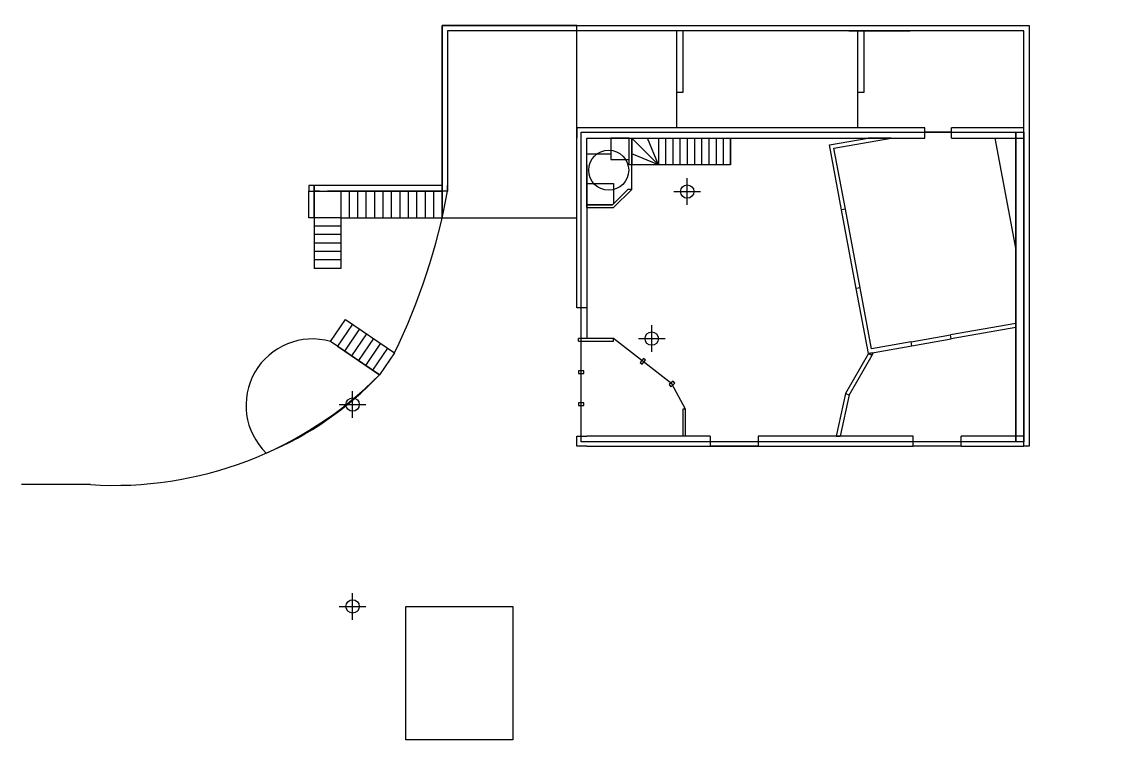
# Paper-space layout 'exterieur' of a CAD drawing. Header units: centimetres, sheet in millimetres. Extents: x -72 to 333, y 0 to 270.
# The model-space entities are those that its viewports show. They can reach past a viewport. Long polylines and large blocks are cut down to what shows.
import ezdxf

# ---------------------------------------------------------------- set-up
doc = ezdxf.new("R2010")
doc.units = ezdxf.units.CM
doc.header["$PDMODE"] = 34
doc.header["$PDSIZE"] = 500
for name, color, linetype in [('A-Wall', 30, 'Continuous'), ('AC-Calcul ratios', 4, 'Continuous'), ('I-Cloison', 11, 'Continuous'), ('I-STAIRS', 44, 'Continuous'), ('Isolant pourtour radier', 36, 'Continuous'), ('Mobilier PMR', 201, 'Continuous'), ('Mur de soutenement', 1, 'Continuous'), ('Portes', 3, 'Continuous'), ('Radier', 5, 'Continuous'), ('VIEWPORT', 7, 'Continuous')]:
    doc.layers.add(name, color=color, linetype=linetype)
doc.layers.get('VIEWPORT').off()

msp = doc.modelspace()

# ---------------------------------------------------------------- linework, layer by layer
at = {"layer": 'A-Wall'}
for p, q in [((273886, 212714), (273886, 213094)), ((274886, 212714), (274886, 213094)), ((261221, 206353), (260841, 206353)), ((260841, 201554), (261221, 201554)), ((265841, 201554), (265841, 201176)), ((267641, 201554), (267641, 201174)), ((273451, 201174), (273451, 201554)), ((275251, 201174), (275251, 201554))]:
    msp.add_line(p, q, dxfattribs=at)
for points in [[(273886, 213094), (260841, 213094), (260841, 212714)], [(274886, 212714), (277301, 212714), (277601, 212714), (277601, 213094), (276471, 213094), (274886, 213094)], [(260841, 206354), (260841, 212714)], [(261221, 212714), (273886, 212714)], [(261221, 211714), (261221, 206355)], [(261221, 201174), (260841, 201174), (260841, 201554)], [(265841, 201554), (261221, 201554)], [(261221, 201174), (273451, 201174)], [(273451, 201554), (267641, 201554)], [(275251, 201174), (277601, 201174), (277601, 201554), (275251, 201554)]]:
    msp.add_lwpolyline(points, dxfattribs=at)
at = {"layer": 'AC-Calcul ratios'}
for p, q in [((261221, 210614), (261221, 212714)), ((261221, 212714), (263021, 212714)), ((270309, 212458), (271760, 212714)), ((270481, 212336), (272623, 212714)), ((272623, 212714), (271760, 212714)), ((270764, 210029), (270309, 212458)), ((270911, 210054), (270482, 212337)), ((262181, 210218), (262758, 210784)), ((262221, 210118), (262901, 210784)), ((262901, 210784), (262758, 210784)), ((261221, 210218), (262181, 210218)), ((261221, 210118), (261221, 210218)), ((261221, 210118), (262221, 210118)), ((270911, 210054), (270764, 210029)), ((271464, 207108), (271316, 207082)), ((271772, 204649), (271316, 207082)), ((271893, 204824), (271464, 207108)), ((277301, 205777), (274847, 205345)), ((277301, 205625), (274873, 205196)), ((277301, 205625), (277301, 205777)), ((274873, 205195), (274847, 205345)), ((251873, 204917), (253443, 203846)), ((271772, 204649), (273407, 204937)), ((273380, 205086), (271893, 204824)), ((273407, 204937), (273380, 205086)), ((271930, 204676), (271772, 204649)), ((271902, 204574), (271772, 204649)), ((271902, 204574), (271965, 204683)), ((270909, 203154), (270562, 201554)), ((271051, 203099), (270716, 201554)), ((270909, 203154), (271051, 203099)), ((270562, 201554), (270716, 201554))]:
    msp.add_line(p, q, dxfattribs=at)
msp.add_lwpolyline([(262801, 212714), (262901, 212714), (262901, 211714), (262801, 211714)], close=True, dxfattribs=at)
msp.add_lwpolyline([(276516, 212714), (277301, 208527)], dxfattribs=at)
for centre, radius, start, end in [((250932, 202703), 2488, 74.1485, 225.8515), ((244500, 212265), 12282, 292.4961, 316.7265)]:
    msp.add_arc(centre, radius, start, end, dxfattribs=at)
at = {"layer": 'I-Cloison'}
for p, q in [((264585, 214434), (264586, 213094)), ((271361, 214434), (271361, 213094)), ((277301, 212714), (277301, 206714)), ((260901, 205104), (260901, 205204))]:
    msp.add_line(p, q, dxfattribs=at)
for points in [[(260901, 205104), (262221, 205104), (262221, 205204), (260901, 205204)], [(264921, 201556), (264921, 202556), (264821, 202556), (264821, 201556)]]:
    msp.add_lwpolyline(points, dxfattribs=at)
for points in [[(263341, 204464), (263213, 204311), (263289, 204246), (263418, 204400)], [(260901, 203904), (261101, 203904), (261101, 204004), (260901, 204004)], [(264453, 203609), (264300, 203480), (264364, 203404), (264518, 203532)], [(260901, 202704), (261101, 202704), (261101, 202804), (260901, 202804)]]:
    msp.add_lwpolyline(points, close=True, dxfattribs=at)
at = {"layer": 'I-STAIRS'}
for p, q in [((263901, 211714), (262901, 212714)), ((263901, 211714), (263487, 212714)), ((263901, 212714), (263901, 211714)), ((264171, 212714), (264171, 211714)), ((264441, 212714), (264441, 211714)), ((264711, 212714), (264711, 211714)), ((264981, 212714), (264981, 211714)), ((265251, 212714), (265251, 211714)), ((265521, 212714), (265521, 211714)), ((265791, 212714), (265791, 211714)), ((266061, 212714), (266061, 211714)), ((266331, 212714), (266331, 211714)), ((266601, 211714), (266601, 212714)), ((263901, 211714), (262901, 212128)), ((255801, 210734), (251501, 210734)), ((252318, 209734), (252318, 210734)), ((252635, 209734), (252635, 210734)), ((252951, 209734), (252951, 210734)), ((253268, 209734), (253268, 210734)), ((253585, 209734), (253585, 210734)), ((253901, 209734), (253901, 210734)), ((254218, 209734), (254218, 210734)), ((254535, 209734), (254535, 210734)), ((254851, 209734), (254851, 210734)), ((255168, 209734), (255168, 210734)), ((255485, 209734), (255485, 210734)), ((255801, 209734), (255801, 210734)), ((251001, 209734), (251001, 207834)), ((252001, 209734), (255801, 209734)), ((252001, 209734), (252001, 207834)), ((252001, 209417), (251001, 209417)), ((252001, 209101), (251001, 209101)), ((252001, 208784), (251001, 208784)), ((252001, 208467), (251001, 208467)), ((252001, 208151), (251001, 208151)), ((252001, 207834), (251001, 207834)), ((252437, 205743), (251873, 204917)), ((252699, 205565), (252135, 204739)), ((252960, 205386), (252396, 204560)), ((253222, 205208), (252658, 204382)), ((253483, 205029), (252920, 204203)), ((253745, 204850), (253181, 204025))]:
    msp.add_line(p, q, dxfattribs=at)
msp.add_lwpolyline([(255801, 209734), (260841, 209734), (260841, 216934), (255801, 216934), (255801, 209734)], dxfattribs=at)
for points in [[(262901, 212714), (266601, 212714), (266601, 211714), (262901, 211714)], [(251001, 210734), (252001, 210734), (252001, 209734), (251001, 209734)], [(251612, 205096), (252176, 205922), (254006, 204672), (253443, 203846)]]:
    msp.add_lwpolyline(points, close=True, dxfattribs=at)
for centre, radius, start, end in [((233126, 214902), 23252, 333.8969, 349.6728), ((243501, 213713), 14006, 266.3857, 315.2162)]:
    msp.add_arc(centre, radius, start, end, dxfattribs=at)
at = {"layer": 'Isolant pourtour radier'}
msp.add_lwpolyline([(277601, 201334), (277301, 201334), (277301, 212934), (277601, 212934)], close=True, dxfattribs=at)
msp.add_lwpolyline([(277301, 201554), (277301, 212714)], dxfattribs=at)
at = {"layer": 'Mobilier PMR'}
for points in [[(261221, 212714), (262121, 212714), (262121, 212114), (261221, 212114)], [(262801, 212714), (262121, 212714), (262121, 211914), (262801, 211914)]]:
    msp.add_lwpolyline(points, close=True, dxfattribs=at)
msp.add_lwpolyline([(262181, 210218), (261221, 210218), (261221, 211018), (262221, 211018), (262221, 210258)], dxfattribs=at)
msp.add_circle((262040, 211514), 750, dxfattribs=at)
at = {"layer": 'Mur de soutenement'}
for p, q in [((255801, 210934), (251001, 210934)), ((251001, 210934), (251001, 210734)), ((255801, 210734), (255801, 210934)), ((255801, 210734), (255801, 210934)), ((256001, 210734), (256001, 210934)), ((256001, 210734), (256001, 210934)), ((251001, 210734), (255801, 210734)), ((251201, 210734), (251001, 210734)), ((242618, 199734), (228556, 199734))]:
    msp.add_line(p, q, dxfattribs=at)
for points in [[(255801, 216734), (255801, 216934), (277801, 216934), (277801, 216734)], [(256001, 216734), (256001, 210734), (255801, 210734), (255801, 216934), (256001, 216934)], [(277601, 216734), (256001, 216734)], [(264585, 216734), (264585, 214434), (264835, 214434), (264835, 216734), (264585, 216734)], [(271041, 216734), (273341, 216734)], [(271361, 216734), (271361, 214434), (271611, 214434), (271611, 216734), (271361, 216734)], [(277601, 216934), (277801, 216934), (277801, 201174), (277601, 201174), (277601, 216734)]]:
    msp.add_lwpolyline(points, dxfattribs=at)
for points in [[(250801, 210734), (251001, 210734), (251001, 210934), (250801, 210934)], [(250801, 210734), (251001, 210734), (251001, 209734), (250801, 209734)], [(254441, 195174), (258441, 195174), (258441, 190174), (254441, 190174)]]:
    msp.add_lwpolyline(points, close=True, dxfattribs=at)
for p in [(252441, 202734), (252441, 195174)]:
    msp.add_point(p, dxfattribs=at)
at = {"layer": 'Portes'}
for p, q in [((274886, 212934), (273886, 212934)), ((262901, 210784), (262901, 211714)), ((271316, 207082), (270764, 210029)), ((271464, 207110), (270912, 210056)), ((261001, 201554), (261001, 206354)), ((261221, 206353), (261221, 205204)), ((264409, 203506), (262221, 205204)), ((273381, 205085), (274847, 205343)), ((273407, 204937), (274873, 205195)), ((271772, 204649), (270909, 203154)), ((271902, 204574), (271039, 203079)), ((264921, 202556), (264409, 203506)), ((267641, 201176), (265841, 201176)), ((275251, 201174), (273451, 201174))]:
    msp.add_line(p, q, dxfattribs=at)
for p in [(264981, 210714), (263651, 205204)]:
    msp.add_point(p, dxfattribs=at)
at = {"layer": 'Radier'}
msp.add_lwpolyline([(277301, 201334), (261001, 201334), (261001, 212934), (277301, 212934)], close=True, dxfattribs=at)

psp = doc.layouts.new('exterieur')

# ---------------------------------------------------------------- viewports
at = {"layer": 'VIEWPORT', "color": 7, "view_target_point": (1257.38, 1825)}
psp.add_viewport(center=(130.68, 134.93), size=(404.73, 269.9886), view_center_point=(259012.18, 201754.28), view_height=26998.8561, dxfattribs=at).dxf.unprotected_set("ltscale", 0)

doc.saveas('drawing.dxf')
